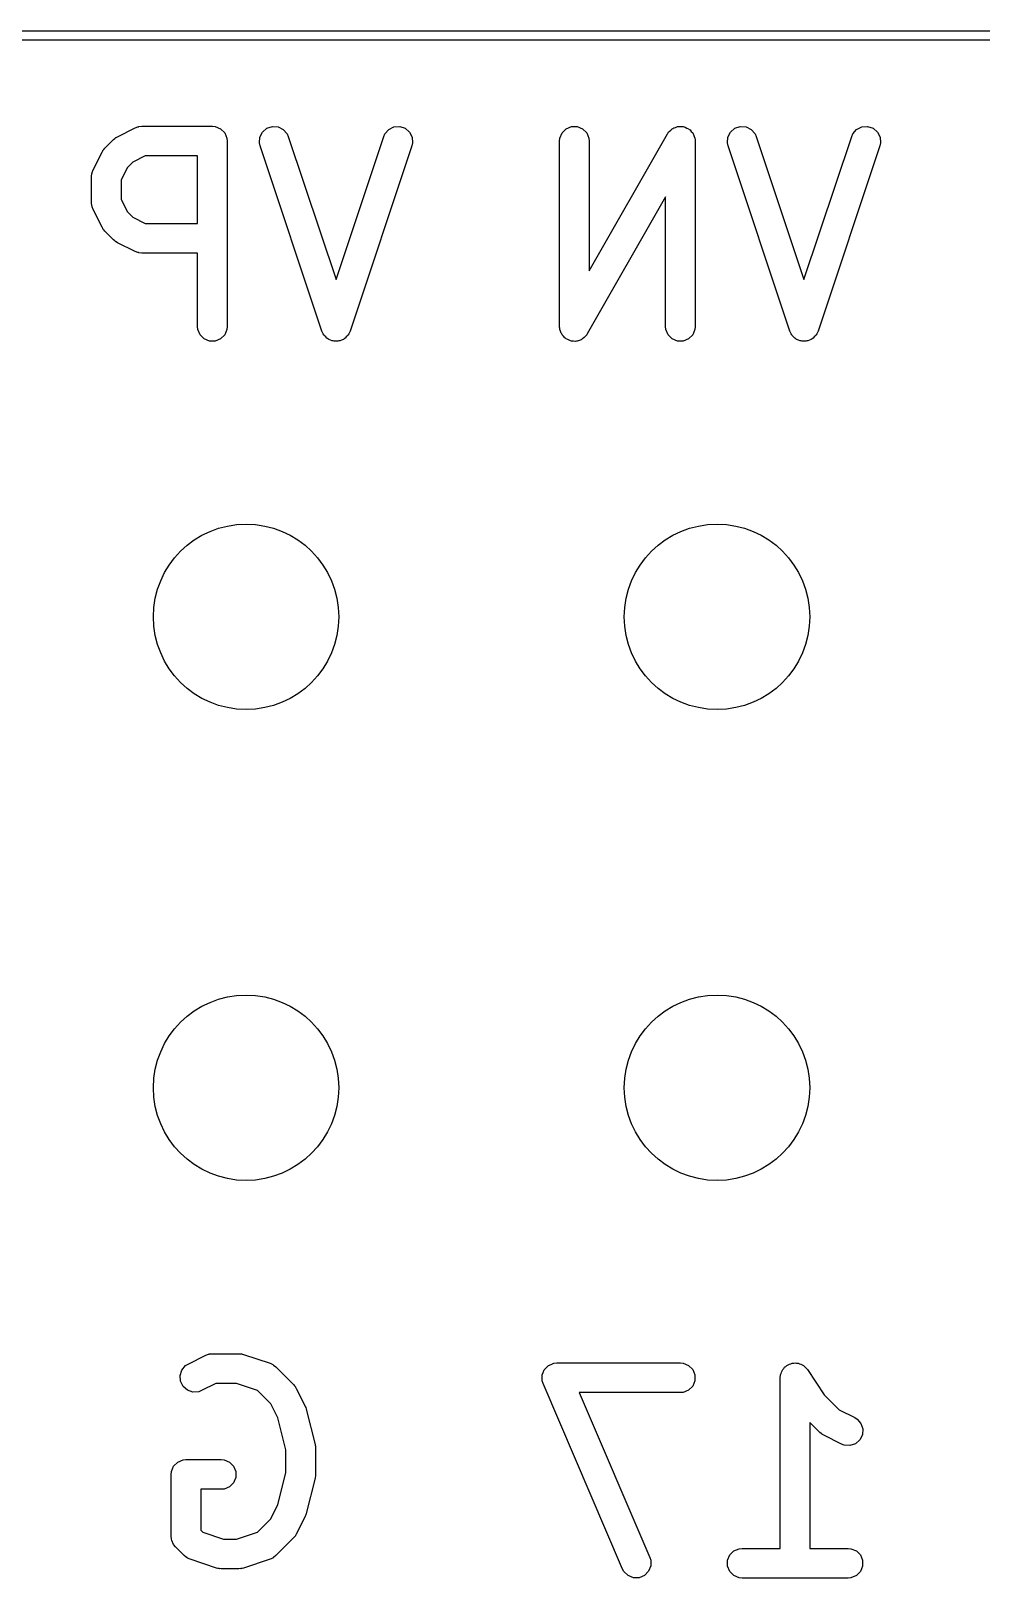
# Model space of a CAD drawing. Extents: x 89 to 178, y -115 to -57.
# Drawn here: x 146.55 to 151.68, y -65.32 to -56.97 of the extents above; entities that cross this region are included whole.
import ezdxf

# ---------------------------------------------------------------- set-up
doc = ezdxf.new("R2010")
doc.units = 0
doc.layers.add('BLACK', color=7, linetype='CONTINUOUS')

msp = doc.modelspace()

# ---------------------------------------------------------------- linework, layer by layer
at = {"layer": 'BLACK', "linetype": 'CONTINUOUS'}
for p, q in [((97.5, -56.975), (169.5, -56.975)), ((169.47582, -57.025), (97.524182, -57.025)), ((147.116603, -57.497745), (147.131249, -57.49214)), ((147.131249, -57.49214), (147.134116, -57.491936)), ((147.134116, -57.491936), (147.136773, -57.490836)), ((147.136773, -57.490836), (147.15238, -57.489299)), ((147.15238, -57.489299), (147.533332, -57.489299)), ((147.533332, -57.489299), (147.548939, -57.490836)), ((147.548939, -57.490836), (147.577778, -57.502781)), ((147.827048, -57.499798), (147.85666, -57.489927)), ((147.85666, -57.489927), (147.887796, -57.492139)), ((147.887796, -57.492139), (147.915715, -57.506099)), ((148.484282, -57.506099), (148.512201, -57.49214)), ((148.512201, -57.49214), (148.543338, -57.489928)), ((148.543338, -57.489928), (148.57295, -57.499798)), ((149.441268, -57.502781), (149.470107, -57.490836)), ((149.470107, -57.490836), (149.501321, -57.490836)), ((149.501321, -57.490836), (149.53016, -57.502781)), ((150.031705, -57.494907), (150.041535, -57.490836)), ((150.041535, -57.490836), (150.046633, -57.490836)), ((150.046633, -57.490836), (150.051554, -57.489494)), ((150.051554, -57.489494), (150.062109, -57.490836)), ((150.062109, -57.490836), (150.072749, -57.490836)), ((150.072749, -57.490836), (150.077461, -57.492787)), ((150.350858, -57.499798), (150.38047, -57.489927)), ((150.38047, -57.489927), (150.411606, -57.492139)), ((150.411606, -57.492139), (150.439525, -57.506099)), ((151.008092, -57.506099), (151.036011, -57.49214)), ((151.036011, -57.49214), (151.067148, -57.489928)), ((151.067148, -57.489928), (151.09676, -57.499798)), ((146.952954, -57.607968), (147.000573, -57.56035)), ((147.000573, -57.56035), (147.006707, -57.555315)), ((147.006707, -57.555315), (147.008093, -57.553718)), ((147.008093, -57.553718), (147.010501, -57.552202)), ((147.010501, -57.552202), (147.012696, -57.550401)), ((147.012696, -57.550401), (147.014646, -57.549593)), ((147.014646, -57.549593), (147.021365, -57.545364)), ((147.021365, -57.545364), (147.116603, -57.497745)), ((147.577778, -57.502781), (147.59985, -57.524853)), ((147.59985, -57.524853), (147.611795, -57.553692)), ((147.611795, -57.553692), (147.613332, -57.569299)), ((147.613332, -57.569299), (147.613332, -58.569299)), ((147.787294, -57.579305), (147.789506, -57.548169)), ((147.789506, -57.548169), (147.803466, -57.52025)), ((147.803466, -57.52025), (147.827048, -57.499798)), ((147.915715, -57.506099), (147.936167, -57.529681)), ((147.936167, -57.529681), (147.942561, -57.544001)), ((147.942561, -57.544001), (148.199999, -58.316315)), ((148.199999, -58.316315), (148.457437, -57.544001)), ((148.457437, -57.544001), (148.463831, -57.529681)), ((148.463831, -57.529681), (148.484282, -57.506099)), ((148.57295, -57.499798), (148.596532, -57.52025)), ((148.596532, -57.52025), (148.610491, -57.548169)), ((148.610491, -57.548169), (148.612704, -57.579305)), ((149.405714, -57.569299), (149.407251, -57.553692)), ((149.405714, -58.569299), (149.405714, -57.569299)), ((149.407251, -57.553692), (149.419196, -57.524853)), ((149.419196, -57.524853), (149.441268, -57.502781)), ((149.53016, -57.502781), (149.552232, -57.524853)), ((149.552232, -57.524853), (149.564177, -57.553692)), ((149.564177, -57.553692), (149.565714, -57.569299)), ((149.565714, -58.268054), (149.987683, -57.529608)), ((149.565714, -57.569299), (149.565714, -58.268054)), ((149.987683, -57.529608), (149.990015, -57.526321)), ((149.990015, -57.526321), (149.990624, -57.524853)), ((149.990624, -57.524853), (149.992119, -57.523357)), ((149.992119, -57.523357), (149.99676, -57.51682)), ((149.99676, -57.51682), (150.005169, -57.510307)), ((150.005169, -57.510307), (150.012696, -57.502781)), ((150.012696, -57.502781), (150.017408, -57.500829)), ((150.017408, -57.500829), (150.02144, -57.497707)), ((150.02144, -57.497707), (150.031705, -57.494907)), ((150.077461, -57.492787), (150.08252, -57.493431)), ((150.08252, -57.493431), (150.091756, -57.498708)), ((150.091756, -57.498708), (150.101588, -57.502781)), ((150.101588, -57.502781), (150.105194, -57.506387)), ((150.105194, -57.506387), (150.109621, -57.508917)), ((150.109621, -57.508917), (150.116135, -57.517328)), ((150.116135, -57.517328), (150.12366, -57.524853)), ((150.12366, -57.524853), (150.125611, -57.529563)), ((150.125611, -57.529563), (150.128734, -57.533596)), ((150.128734, -57.533596), (150.131534, -57.543864)), ((150.131534, -57.543864), (150.135605, -57.553692)), ((150.135605, -57.553692), (150.13639, -57.561671)), ((150.13639, -57.561671), (150.136947, -57.563711)), ((150.136947, -57.563711), (150.136746, -57.565285)), ((150.136746, -57.565285), (150.137142, -57.569299)), ((150.137142, -57.569299), (150.137142, -58.569299)), ((150.311104, -57.579305), (150.313316, -57.548169)), ((150.313316, -57.548169), (150.327276, -57.52025)), ((150.327276, -57.52025), (150.350858, -57.499798)), ((150.439525, -57.506099), (150.459977, -57.529681)), ((150.459977, -57.529681), (150.466371, -57.544001)), ((150.466371, -57.544001), (150.723809, -58.316315)), ((150.723809, -58.316315), (150.981247, -57.544001)), ((150.981247, -57.544001), (150.987641, -57.529681)), ((150.987641, -57.529681), (151.008092, -57.506099)), ((151.09676, -57.499798), (151.120342, -57.52025)), ((151.120342, -57.52025), (151.134301, -57.548169)), ((151.134301, -57.548169), (151.136514, -57.579305)), ((146.89035, -57.723998), (146.937969, -57.62876)), ((146.937969, -57.62876), (146.942195, -57.622045)), ((146.942195, -57.622045), (146.943005, -57.620091)), ((146.943005, -57.620091), (146.94481, -57.617891)), ((146.94481, -57.617891), (146.946323, -57.615488)), ((146.946323, -57.615488), (146.947917, -57.614105)), ((146.947917, -57.614105), (146.952954, -57.607968)), ((147.171265, -57.649299), (147.104531, -57.682665)), ((147.453332, -57.649299), (147.171265, -57.649299)), ((147.453332, -58.013108), (147.453332, -57.649299)), ((147.790771, -57.594597), (147.787294, -57.579305)), ((148.124104, -58.594597), (147.790771, -57.594597)), ((148.609227, -57.594598), (148.275894, -58.594597)), ((148.612704, -57.579305), (148.609227, -57.594598)), ((150.314581, -57.594597), (150.311104, -57.579305)), ((150.647914, -58.594597), (150.314581, -57.594597)), ((151.133037, -57.594598), (150.799704, -58.594597)), ((151.136514, -57.579305), (151.133037, -57.594598)), ((146.883441, -57.744168), (146.884541, -57.741511)), ((146.884541, -57.741511), (146.884745, -57.738645)), ((146.884745, -57.738645), (146.89035, -57.723998)), ((147.07527, -57.711927), (147.041904, -57.77866)), ((147.104531, -57.682665), (147.07527, -57.711927)), ((146.881904, -57.759775), (146.883441, -57.744168)), ((146.881904, -57.902632), (146.881904, -57.759775)), ((147.041904, -57.77866), (147.041904, -57.883747)), ((146.883441, -57.918239), (146.881904, -57.902632)), ((147.041904, -57.883747), (147.07527, -57.950479)), ((149.977142, -57.870544), (149.555173, -58.60899)), ((149.977142, -58.569299), (149.977142, -57.870544)), ((146.884541, -57.920895), (146.883441, -57.918239)), ((146.884745, -57.923762), (146.884541, -57.920895)), ((146.89035, -57.938409), (146.884745, -57.923762)), ((146.937969, -58.033647), (146.89035, -57.938409)), ((147.07527, -57.950479), (147.104531, -57.979741)), ((147.104531, -57.979741), (147.171265, -58.013108)), ((146.942195, -58.040361), (146.937969, -58.033647)), ((146.943005, -58.042316), (146.942195, -58.040361)), ((146.94481, -58.044515), (146.943005, -58.042316)), ((146.946323, -58.046919), (146.94481, -58.044515)), ((146.947917, -58.048301), (146.946323, -58.046919)), ((146.952954, -58.054439), (146.947917, -58.048301)), ((147.000573, -58.102057), (146.952954, -58.054439)), ((147.171265, -58.013108), (147.453332, -58.013108)), ((147.006707, -58.107091), (147.000573, -58.102057)), ((147.008093, -58.108689), (147.006707, -58.107091)), ((147.010501, -58.110204), (147.008093, -58.108689)), ((147.012696, -58.112006), (147.010501, -58.110204)), ((147.014646, -58.112813), (147.012696, -58.112006)), ((147.021365, -58.117043), (147.014646, -58.112813)), ((147.116603, -58.164662), (147.021365, -58.117043)), ((147.131249, -58.170267), (147.116603, -58.164662)), ((147.134116, -58.17047), (147.131249, -58.170267)), ((147.136773, -58.171571), (147.134116, -58.17047)), ((147.15238, -58.173108), (147.136773, -58.171571)), ((147.453332, -58.173108), (147.15238, -58.173108)), ((147.453332, -58.569299), (147.453332, -58.173108)), ((147.454869, -58.584906), (147.453332, -58.569299)), ((147.613332, -58.569299), (147.611795, -58.584906)), ((149.406109, -58.573312), (149.405714, -58.569299)), ((149.405909, -58.574887), (149.406109, -58.573312)), ((149.406465, -58.576926), (149.405909, -58.574887)), ((149.407251, -58.584906), (149.406465, -58.576926)), ((149.978679, -58.584906), (149.977142, -58.569299)), ((150.137142, -58.569299), (150.135605, -58.584906)), ((147.466814, -58.613745), (147.454869, -58.584906)), ((147.488886, -58.635817), (147.466814, -58.613745)), ((147.517725, -58.647762), (147.488886, -58.635817)), ((147.548939, -58.647762), (147.517725, -58.647762)), ((147.577778, -58.635817), (147.548939, -58.647762)), ((147.59985, -58.613745), (147.577778, -58.635817)), ((147.611795, -58.584906), (147.59985, -58.613745)), ((148.130498, -58.608917), (148.124104, -58.594597)), ((148.134242, -58.613234), (148.130498, -58.608917)), ((148.136799, -58.618348), (148.134242, -58.613234)), ((148.144374, -58.624918), (148.136799, -58.618348)), ((148.150949, -58.632499), (148.144374, -58.624918)), ((148.156065, -58.635056), (148.150949, -58.632499)), ((148.160381, -58.6388), (148.156065, -58.635056)), ((148.169893, -58.64197), (148.160381, -58.6388)), ((148.178868, -58.646458), (148.169893, -58.64197)), ((148.184569, -58.646863), (148.178868, -58.646458)), ((148.189993, -58.648671), (148.184569, -58.646863)), ((148.200005, -58.647959), (148.189993, -58.648671)), ((148.210005, -58.64867), (148.200005, -58.647959)), ((148.215422, -58.646864), (148.210005, -58.64867)), ((148.221129, -58.646459), (148.215422, -58.646864)), ((148.230107, -58.641969), (148.221129, -58.646459)), ((148.239617, -58.6388), (148.230107, -58.641969)), ((148.243933, -58.635056), (148.239617, -58.6388)), ((148.249048, -58.632499), (148.243933, -58.635056)), ((148.25562, -58.62492), (148.249048, -58.632499)), ((148.263199, -58.618348), (148.25562, -58.62492)), ((148.265755, -58.613234), (148.263199, -58.618348)), ((148.2695, -58.608917), (148.265755, -58.613234)), ((148.275894, -58.594597), (148.2695, -58.608917)), ((149.411322, -58.594735), (149.407251, -58.584906)), ((149.414122, -58.605001), (149.411322, -58.594735)), ((149.417244, -58.609032), (149.414122, -58.605001)), ((149.419196, -58.613745), (149.417244, -58.609032)), ((149.426722, -58.621271), (149.419196, -58.613745)), ((149.433235, -58.629681), (149.426722, -58.621271)), ((149.437661, -58.63221), (149.433235, -58.629681)), ((149.441268, -58.635817), (149.437661, -58.63221)), ((149.451099, -58.639889), (149.441268, -58.635817)), ((149.460336, -58.645167), (149.451099, -58.639889)), ((149.465394, -58.64581), (149.460336, -58.645167)), ((149.470107, -58.647762), (149.465394, -58.64581)), ((149.480747, -58.647762), (149.470107, -58.647762)), ((149.491302, -58.649104), (149.480747, -58.647762)), ((149.496223, -58.647762), (149.491302, -58.649104)), ((149.501321, -58.647762), (149.496223, -58.647762)), ((149.51115, -58.64369), (149.501321, -58.647762)), ((149.521416, -58.640891), (149.51115, -58.64369)), ((149.525447, -58.637768), (149.521416, -58.640891)), ((149.53016, -58.635817), (149.525447, -58.637768)), ((149.537686, -58.62829), (149.53016, -58.635817)), ((149.546096, -58.621778), (149.537686, -58.62829)), ((149.550736, -58.61524), (149.546096, -58.621778)), ((149.552232, -58.613745), (149.550736, -58.61524)), ((149.55284, -58.612276), (149.552232, -58.613745)), ((149.555173, -58.60899), (149.55284, -58.612276)), ((149.990624, -58.613745), (149.978679, -58.584906)), ((150.012696, -58.635817), (149.990624, -58.613745)), ((150.041535, -58.647762), (150.012696, -58.635817)), ((150.072749, -58.647762), (150.041535, -58.647762)), ((150.101588, -58.635817), (150.072749, -58.647762)), ((150.12366, -58.613745), (150.101588, -58.635817)), ((150.135605, -58.584906), (150.12366, -58.613745)), ((150.654308, -58.608917), (150.647914, -58.594597)), ((150.658052, -58.613234), (150.654308, -58.608917)), ((150.660609, -58.618348), (150.658052, -58.613234)), ((150.668184, -58.624918), (150.660609, -58.618348)), ((150.674759, -58.632499), (150.668184, -58.624918)), ((150.679875, -58.635056), (150.674759, -58.632499)), ((150.684191, -58.6388), (150.679875, -58.635056)), ((150.693703, -58.64197), (150.684191, -58.6388)), ((150.702678, -58.646458), (150.693703, -58.64197)), ((150.708379, -58.646863), (150.702678, -58.646458)), ((150.713803, -58.648671), (150.708379, -58.646863)), ((150.723815, -58.647959), (150.713803, -58.648671)), ((150.733815, -58.64867), (150.723815, -58.647959)), ((150.739232, -58.646864), (150.733815, -58.64867)), ((150.744939, -58.646459), (150.739232, -58.646864)), ((150.753917, -58.641969), (150.744939, -58.646459)), ((150.763427, -58.6388), (150.753917, -58.641969)), ((150.767743, -58.635056), (150.763427, -58.6388)), ((150.772858, -58.632499), (150.767743, -58.635056)), ((150.77943, -58.62492), (150.772858, -58.632499)), ((150.787009, -58.618348), (150.77943, -58.62492)), ((150.789565, -58.613234), (150.787009, -58.618348)), ((150.79331, -58.608917), (150.789565, -58.613234)), ((150.799704, -58.594597), (150.79331, -58.608917)), ((147.389046, -64.173718), (147.402318, -64.165364)), ((147.402318, -64.165364), (147.497556, -64.117745)), ((147.497556, -64.117745), (147.512202, -64.11214)), ((147.512202, -64.11214), (147.515069, -64.111936)), ((147.515069, -64.111936), (147.517726, -64.110836)), ((147.517726, -64.110836), (147.533333, -64.109299)), ((147.533333, -64.109299), (147.67619, -64.109299)), ((147.67619, -64.109299), (147.684087, -64.110076)), ((147.684087, -64.110076), (147.686196, -64.109927)), ((147.686196, -64.109927), (147.688968, -64.110557)), ((147.688968, -64.110557), (147.691797, -64.110836)), ((147.691797, -64.110836), (147.693748, -64.111644)), ((147.693748, -64.111644), (147.701488, -64.113404)), ((147.701488, -64.113404), (147.844345, -64.161023)), ((147.844345, -64.161023), (147.858665, -64.167417)), ((147.858665, -64.167417), (147.860835, -64.169299)), ((149.34603, -64.172781), (149.360011, -64.166989)), ((149.360011, -64.166989), (149.373913, -64.161032)), ((149.373913, -64.161032), (149.37441, -64.161025)), ((149.37441, -64.161025), (149.374869, -64.160836)), ((149.374869, -64.160836), (149.390476, -64.159299)), ((149.390476, -64.159299), (150.057142, -64.159299)), ((150.057142, -64.159299), (150.072749, -64.160836)), ((150.072749, -64.160836), (150.101588, -64.172781)), ((150.639063, -64.169749), (150.645652, -64.165357)), ((150.645652, -64.165357), (150.65334, -64.163835)), ((150.65334, -64.163835), (150.660583, -64.160836)), ((150.660583, -64.160836), (150.668501, -64.160836)), ((150.668501, -64.160836), (150.676274, -64.159298)), ((150.676274, -64.159298), (150.683963, -64.160836)), ((150.683963, -64.160836), (150.691797, -64.160836)), ((150.691797, -64.160836), (150.699112, -64.163865)), ((150.699112, -64.163865), (150.706882, -64.16542)), ((150.706882, -64.16542), (150.713394, -64.169781)), ((147.358723, -64.226912), (147.368594, -64.197299)), ((147.360936, -64.258048), (147.358723, -64.226912)), ((147.368594, -64.197299), (147.389046, -64.173718)), ((147.860835, -64.169299), (147.863493, -64.1704)), ((147.863493, -64.1704), (147.875616, -64.180349)), ((147.875616, -64.180349), (147.970854, -64.275588)), ((149.311828, -64.224649), (149.312013, -64.224186)), ((149.312013, -64.239804), (149.311828, -64.224649)), ((149.312013, -64.223692), (149.317787, -64.209751)), ((149.312013, -64.224186), (149.312013, -64.223692)), ((149.312013, -64.254906), (149.312013, -64.239804)), ((149.317787, -64.209751), (149.323421, -64.195667)), ((149.323421, -64.195667), (149.323768, -64.195311)), ((149.323768, -64.195311), (149.323958, -64.194853)), ((149.323958, -64.194853), (149.334667, -64.184143)), ((149.334667, -64.184143), (149.345223, -64.173328)), ((149.345223, -64.173328), (149.345678, -64.173132)), ((149.345678, -64.173132), (149.34603, -64.172781)), ((150.101588, -64.172781), (150.12366, -64.194853)), ((150.12366, -64.194853), (150.135605, -64.223692)), ((150.135605, -64.223692), (150.135605, -64.254906)), ((150.596189, -64.239215), (150.596207, -64.239123)), ((150.596195, -64.239246), (150.596189, -64.239215)), ((150.59619, -64.239299), (150.596195, -64.239246)), ((150.59619, -65.159299), (150.59619, -64.239299)), ((150.596207, -64.239123), (150.597727, -64.223692)), ((150.597727, -64.223692), (150.600756, -64.216376)), ((150.600756, -64.216376), (150.602311, -64.208607)), ((150.602311, -64.208607), (150.606672, -64.202094)), ((150.606672, -64.202094), (150.609672, -64.194853)), ((150.609672, -64.194853), (150.615274, -64.18925)), ((150.615274, -64.18925), (150.619681, -64.182671)), ((150.619681, -64.182671), (150.6262, -64.178325)), ((150.6262, -64.178325), (150.631744, -64.172781)), ((150.631744, -64.172781), (150.639063, -64.169749)), ((150.713394, -64.169781), (150.720636, -64.172781)), ((150.720636, -64.172781), (150.726238, -64.178383)), ((150.726238, -64.178383), (150.732818, -64.18279)), ((150.732818, -64.18279), (150.742645, -64.19479)), ((150.742645, -64.19479), (150.742708, -64.194853)), ((150.742708, -64.194853), (150.742719, -64.19488)), ((150.742719, -64.19488), (150.742754, -64.194923)), ((150.742754, -64.194923), (150.833596, -64.331186)), ((147.374895, -64.285967), (147.360936, -64.258048)), ((147.398476, -64.306419), (147.374895, -64.285967)), ((147.428089, -64.31629), (147.398476, -64.306419)), ((147.459225, -64.314077), (147.428089, -64.31629)), ((147.473872, -64.308472), (147.459225, -64.314077)), ((147.552218, -64.269299), (147.473872, -64.308472)), ((147.663207, -64.269299), (147.552218, -64.269299)), ((147.775832, -64.306841), (147.663207, -64.269299)), ((147.848537, -64.379545), (147.775832, -64.306841)), ((147.970854, -64.275588), (147.975889, -64.281722)), ((147.975889, -64.281722), (147.977485, -64.283107)), ((147.977485, -64.283107), (147.978998, -64.28551)), ((147.978998, -64.28551), (147.980803, -64.28771)), ((147.980803, -64.28771), (147.981612, -64.289664)), ((147.981612, -64.289664), (147.985839, -64.296379)), ((147.985839, -64.296379), (148.033458, -64.391617)), ((149.312202, -64.255364), (149.312013, -64.254906)), ((149.312209, -64.255862), (149.312202, -64.255364)), ((149.316944, -64.270813), (149.312209, -64.255862)), ((149.745515, -65.270812), (149.316944, -64.270813)), ((150.057142, -64.319299), (149.5118, -64.319299)), ((149.5118, -64.319299), (149.892578, -65.207785)), ((150.072749, -64.317762), (150.057142, -64.319299)), ((150.101588, -64.305817), (150.072749, -64.317762)), ((150.12366, -64.283745), (150.101588, -64.305817)), ((150.135605, -64.254906), (150.12366, -64.283745)), ((150.833596, -64.331186), (150.914055, -64.411646)), ((147.886423, -64.455317), (147.848537, -64.379545)), ((148.033458, -64.391617), (148.033894, -64.392758)), ((148.033894, -64.392758), (148.034239, -64.393223)), ((148.034239, -64.393223), (148.036575, -64.399763)), ((148.036575, -64.399763), (148.039063, -64.406263)), ((148.039063, -64.406263), (148.039104, -64.40684)), ((148.039104, -64.40684), (148.039515, -64.407991)), ((148.039515, -64.407991), (148.087134, -64.598467)), ((150.914055, -64.411646), (150.997681, -64.453459)), ((147.929523, -64.627717), (147.886423, -64.455317)), ((150.810098, -64.533963), (150.75619, -64.480055)), ((150.75619, -64.480055), (150.75619, -65.159299)), ((150.997681, -64.453459), (151.010953, -64.461813)), ((151.010953, -64.461813), (151.031405, -64.485394)), ((151.031405, -64.485394), (151.041276, -64.515007)), ((150.816232, -64.538998), (150.810098, -64.533963)), ((150.817617, -64.540594), (150.816232, -64.538998)), ((150.82002, -64.542107), (150.817617, -64.540594)), ((150.82222, -64.543912), (150.82002, -64.542107)), ((150.824174, -64.544721), (150.82222, -64.543912)), ((150.830889, -64.548948), (150.824174, -64.544721)), ((150.926127, -64.596567), (150.830889, -64.548948)), ((151.025103, -64.574062), (151.001522, -64.594514)), ((151.039063, -64.546143), (151.025103, -64.574062)), ((151.041276, -64.515007), (151.039063, -64.546143)), ((147.929523, -64.75088), (147.929523, -64.627717)), ((148.087134, -64.598467), (148.087534, -64.601172)), ((148.087534, -64.601172), (148.087986, -64.602263)), ((148.087986, -64.602263), (148.088564, -64.608136)), ((148.088564, -64.608136), (148.089429, -64.613981)), ((148.089429, -64.613981), (148.089255, -64.615149)), ((148.089255, -64.615149), (148.089523, -64.61787)), ((148.089523, -64.61787), (148.089523, -64.760727)), ((150.940773, -64.602172), (150.926127, -64.596567)), ((150.97191, -64.604385), (150.940773, -64.602172)), ((151.001522, -64.594514), (150.97191, -64.604385)), ((147.310476, -64.760727), (147.312013, -64.74512)), ((147.312013, -64.74512), (147.323958, -64.716281)), ((147.323958, -64.716281), (147.34603, -64.694209)), ((147.34603, -64.694209), (147.374869, -64.682264)), ((147.374869, -64.682264), (147.390476, -64.680727)), ((147.390476, -64.680727), (147.580952, -64.680727)), ((147.580952, -64.680727), (147.596559, -64.682264)), ((147.596559, -64.682264), (147.625398, -64.694209)), ((147.625398, -64.694209), (147.64747, -64.716281)), ((147.64747, -64.716281), (147.659415, -64.74512)), ((147.659415, -64.74512), (147.659415, -64.776334)), ((147.886423, -64.92328), (147.929523, -64.75088)), ((147.310476, -65.09406), (147.310476, -64.760727)), ((147.625398, -64.827245), (147.596559, -64.83919)), ((147.64747, -64.805173), (147.625398, -64.827245)), ((147.659415, -64.776334), (147.64747, -64.805173)), ((148.087134, -64.78013), (148.039515, -64.970606)), ((148.087534, -64.777424), (148.087134, -64.78013)), ((148.087986, -64.776334), (148.087534, -64.777424)), ((148.088564, -64.77046), (148.087986, -64.776334)), ((148.089429, -64.764616), (148.088564, -64.77046)), ((148.089523, -64.760727), (148.089255, -64.763447)), ((148.089255, -64.763447), (148.089429, -64.764616)), ((147.580952, -64.840727), (147.470476, -64.840727)), ((147.470476, -64.840727), (147.470476, -65.060923)), ((147.596559, -64.83919), (147.580952, -64.840727)), ((147.775833, -65.071756), (147.848537, -64.99905)), ((147.848537, -64.99905), (147.886423, -64.92328)), ((148.033458, -64.98698), (147.985839, -65.082218)), ((148.033894, -64.985838), (148.033458, -64.98698)), ((148.034239, -64.985374), (148.033894, -64.985838)), ((148.036575, -64.978833), (148.034239, -64.985374)), ((148.039063, -64.972334), (148.036575, -64.978833)), ((148.039104, -64.971756), (148.039063, -64.972334)), ((148.039515, -64.970606), (148.039104, -64.971756)), ((147.470476, -65.060923), (147.481309, -65.071757)), ((147.481309, -65.071757), (147.593935, -65.109299)), ((147.663207, -65.109299), (147.775833, -65.071756)), ((147.985839, -65.082218), (147.981611, -65.088934)), ((147.312012, -65.109656), (147.310476, -65.09406)), ((147.312012, -65.109666), (147.312012, -65.109656)), ((147.314612, -65.115942), (147.312012, -65.109666)), ((147.323958, -65.138506), (147.314612, -65.115942)), ((147.323962, -65.13851), (147.323958, -65.138506)), ((147.333907, -65.150628), (147.323962, -65.13851)), ((147.381526, -65.198248), (147.333907, -65.150628)), ((147.593935, -65.109299), (147.663207, -65.109299)), ((147.970854, -65.103009), (147.875616, -65.198248)), ((147.975887, -65.096875), (147.970854, -65.103009)), ((147.977485, -65.09549), (147.975887, -65.096875)), ((147.979, -65.093082), (147.977485, -65.09549)), ((147.980803, -65.090886), (147.979, -65.093082)), ((147.981611, -65.088934), (147.980803, -65.090886)), ((150.34603, -65.172781), (150.374869, -65.160836)), ((150.374869, -65.160836), (150.390476, -65.159299)), ((150.390476, -65.159299), (150.59619, -65.159299)), ((150.75619, -65.159299), (150.961904, -65.159299)), ((150.961904, -65.159299), (150.977511, -65.160836)), ((150.977511, -65.160836), (151.00635, -65.172781)), ((147.393648, -65.208197), (147.381526, -65.198248)), ((147.396305, -65.209297), (147.393648, -65.208197)), ((147.398477, -65.211181), (147.396305, -65.209297)), ((147.412797, -65.217575), (147.398477, -65.211181)), ((147.555653, -65.265194), (147.412797, -65.217575)), ((147.844345, -65.217575), (147.701488, -65.265194)), ((147.858665, -65.211181), (147.844345, -65.217575)), ((147.860837, -65.209297), (147.858665, -65.211181)), ((147.863493, -65.208197), (147.860837, -65.209297)), ((147.875616, -65.198248), (147.863493, -65.208197)), ((149.892578, -65.207785), (149.897314, -65.222736)), ((149.897314, -65.222736), (149.897695, -65.253948)), ((150.312013, -65.223692), (150.323958, -65.194853)), ((150.312013, -65.254906), (150.312013, -65.223692)), ((150.323958, -65.194853), (150.34603, -65.172781)), ((151.00635, -65.172781), (151.028422, -65.194853)), ((151.028422, -65.194853), (151.040367, -65.223692)), ((151.040367, -65.223692), (151.040367, -65.254906)), ((147.563395, -65.266954), (147.555653, -65.265194)), ((147.565345, -65.267762), (147.563395, -65.266954)), ((147.568171, -65.26804), (147.565345, -65.267762)), ((147.570945, -65.268671), (147.568171, -65.26804)), ((147.573053, -65.268521), (147.570945, -65.268671)), ((147.580952, -65.269299), (147.573053, -65.268521)), ((147.67619, -65.269299), (147.580952, -65.269299)), ((147.684087, -65.268521), (147.67619, -65.269299)), ((147.686196, -65.268671), (147.684087, -65.268521)), ((147.688968, -65.26804), (147.686196, -65.268671)), ((147.691797, -65.267762), (147.688968, -65.26804)), ((147.693748, -65.266953), (147.691797, -65.267762)), ((147.701488, -65.265194), (147.693748, -65.266953)), ((149.753076, -65.284552), (149.745515, -65.270812)), ((149.775415, -65.306354), (149.753076, -65.284552)), ((149.804397, -65.317946), (149.775415, -65.306354)), ((149.83561, -65.317565), (149.804397, -65.317946)), ((149.8643, -65.30527), (149.83561, -65.317565)), ((149.886102, -65.28293), (149.8643, -65.30527)), ((149.897695, -65.253948), (149.886102, -65.28293)), ((150.323958, -65.283745), (150.312013, -65.254906)), ((150.34603, -65.305817), (150.323958, -65.283745)), ((150.374869, -65.317762), (150.34603, -65.305817)), ((150.390476, -65.319299), (150.374869, -65.317762)), ((150.961904, -65.319299), (150.390476, -65.319299)), ((150.977511, -65.317762), (150.961904, -65.319299)), ((151.00635, -65.305817), (150.977511, -65.317762)), ((151.028422, -65.283745), (151.00635, -65.305817)), ((151.040367, -65.254906), (151.028422, -65.283745))]:
    msp.add_line(p, q, dxfattribs=at)
at = {"layer": 'BLACK'}
for centre in [(147.715, -60.135), (147.715, -60.135), (147.715, -60.135), (150.255, -60.135), (150.255, -60.135), (150.255, -60.135), (147.715, -62.675), (147.715, -62.675), (147.715, -62.675), (150.255, -62.675), (150.255, -62.675), (150.255, -62.675)]:
    msp.add_circle(centre, 0.5, dxfattribs=at)

doc.saveas('drawing.dxf')
